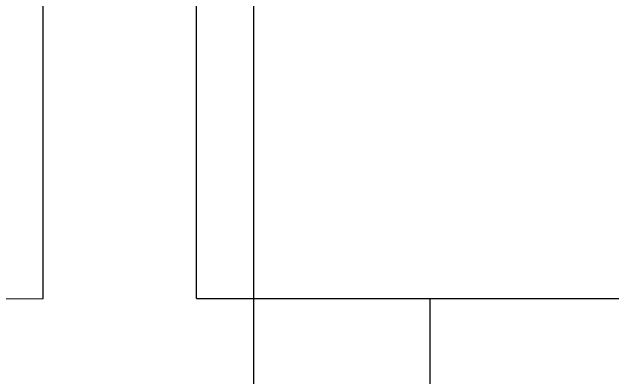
# Model space of a CAD drawing. Extents: x -437689 to -407696, y -55787 to -37037.
# Drawn here: x -423905.5 to -423680.2, y -41279 to -41141.9 of the extents above; entities that cross this region are included whole.
import ezdxf

# ---------------------------------------------------------------- set-up
doc = ezdxf.new("R2010")
doc.units = 0
doc.header["$LTSCALE"] = 150
doc.header["$MEASUREMENT"] = 0
doc.linetypes.add('CENTER', pattern=[2, 1.25, -0.25, 0.25, -0.25])
doc.layers.get('0').update_dxf_attribs({"linetype": 'CONTINUOUS'})
doc.layers.add('WALL', color=7, linetype='CONTINUOUS')

msp = doc.modelspace()

# ---------------------------------------------------------------- linework, layer by layer
msp.add_lwpolyline([(-423814.82, -41287.01), (-423814.82, -40770.89), (-423059.22, -40770.89), (-423008.82, -40770.89)])
at = {"layer": 'WALL'}
for p, q in [((-423893.87, -41249.31), (-423894.02, -40874.31)), ((-423836.37, -41249.29), (-423836.52, -40874.29))]:
    msp.add_line(p, q, dxfattribs=at)
at = {"layer": 'WALL', "linetype": 'CENTER'}
for p, q in [((-424313.87, -41249.48), (-423893.87, -41249.31)), ((-423836.37, -41249.29), (-423286.37, -41249.07))]:
    msp.add_line(p, q, dxfattribs=at)
at = {"layer": 'WALL', "linetype": 'CONTINUOUS', "ltscale": 900}
msp.add_line((-423748.87, -41249.26), (-423748.83, -41364.26), dxfattribs=at)

doc.saveas('drawing.dxf')
